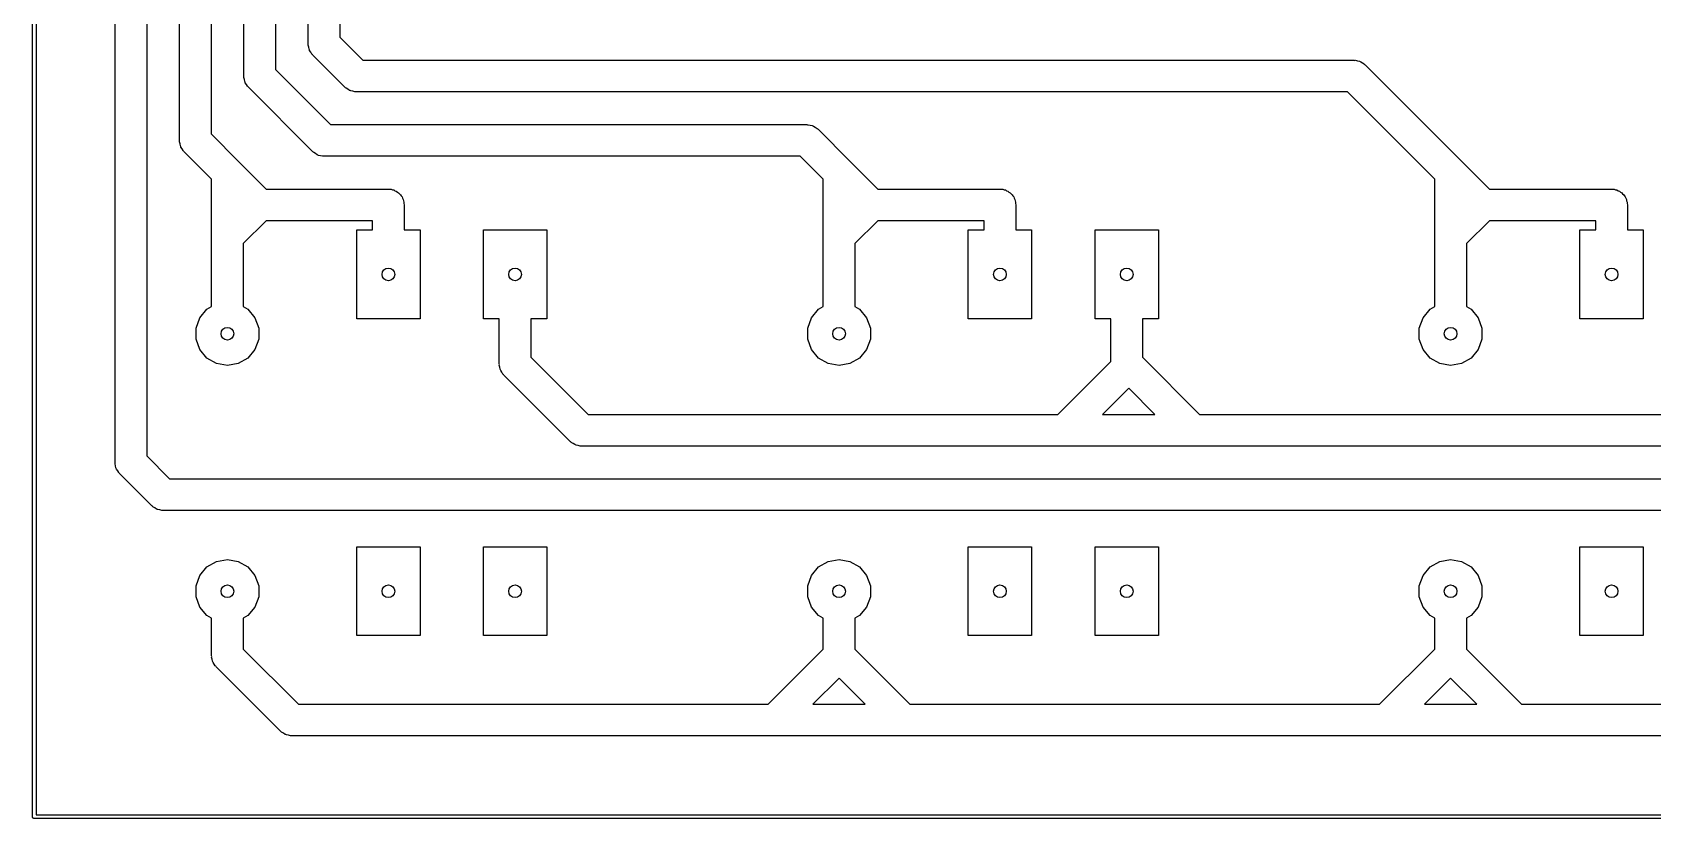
# Model space of a CAD drawing. Extents: x 28 to 132, y -102 to -29.
# Drawn here: x 27.9 to 91.8, y -101.7 to -70.7 of the extents above; entities that cross this region are included whole.
import ezdxf

# ---------------------------------------------------------------- set-up
doc = ezdxf.new("R2010")
doc.units = 0
doc.header["$MEASUREMENT"] = 0
doc.layers.add('BLACK', color=7, linetype='CONTINUOUS')

msp = doc.modelspace()

# ---------------------------------------------------------------- linework, layer by layer
at = {"layer": 'Black'}
for p, q in [((27.865, -101.6), (27.865, -29.21)), ((28.015, -29.285), (28.015, -101.525)), ((31.125, -87.63), (31.125, -38.1)), ((32.375, -38.3589), (32.375, -87.3711)), ((33.665, -74.93), (33.665, -39.37)), ((34.915, -39.6289), (34.915, -74.6711)), ((36.205, -72.39), (36.205, -40.64)), ((37.455, -40.8989), (37.455, -72.1311)), ((38.745, -71.12), (38.745, -41.91)), ((39.995, -42.1689), (39.995, -70.8611)), ((39.995, -70.8611), (40.8989, -71.765)), ((38.7498, -71.1471), (38.745, -71.12)), ((38.7474, -71.1745), (38.7498, -71.1471)), ((38.7685, -71.2534), (38.7474, -71.1745)), ((38.7827, -71.3338), (38.7685, -71.2534)), ((38.7964, -71.3576), (38.7827, -71.3338)), ((38.8036, -71.3841), (38.7964, -71.3576)), ((38.8504, -71.451), (38.8036, -71.3841)), ((38.8912, -71.5217), (38.8504, -71.451)), ((38.9123, -71.5394), (38.8912, -71.5217)), ((38.9281, -71.5619), (38.9123, -71.5394)), ((40.1981, -72.8319), (38.9281, -71.5619)), ((37.455, -72.1311), (39.6289, -74.305)), ((40.8989, -71.765), (80.01, -71.765)), ((80.01, -71.765), (80.0371, -71.7698)), ((80.0371, -71.7698), (80.0645, -71.7674)), ((80.0645, -71.7674), (80.1434, -71.7885)), ((80.1434, -71.7885), (80.2238, -71.8027)), ((80.2238, -71.8027), (80.2476, -71.8164)), ((80.2476, -71.8164), (80.2741, -71.8236)), ((80.2741, -71.8236), (80.341, -71.8704)), ((80.341, -71.8704), (80.4117, -71.9112)), ((80.4117, -71.9112), (80.4294, -71.9323)), ((80.4294, -71.9323), (80.4519, -71.9481)), ((80.4519, -71.9481), (84.2619, -75.7581)), ((36.2098, -72.4171), (36.205, -72.39)), ((36.2074, -72.4445), (36.2098, -72.4171)), ((36.2285, -72.5234), (36.2074, -72.4445)), ((36.2427, -72.6038), (36.2285, -72.5234)), ((36.2564, -72.6276), (36.2427, -72.6038)), ((36.2636, -72.6541), (36.2564, -72.6276)), ((36.3104, -72.721), (36.2636, -72.6541)), ((36.3512, -72.7917), (36.3104, -72.721)), ((36.3723, -72.8094), (36.3512, -72.7917)), ((36.3881, -72.8319), (36.3723, -72.8094)), ((38.9281, -75.3719), (36.3881, -72.8319)), ((40.2206, -72.8477), (40.1981, -72.8319)), ((40.2383, -72.8688), (40.2206, -72.8477)), ((40.309, -72.9096), (40.2383, -72.8688)), ((40.3759, -72.9564), (40.309, -72.9096)), ((40.4024, -72.9636), (40.3759, -72.9564)), ((40.4262, -72.9773), (40.4024, -72.9636)), ((40.5066, -72.9915), (40.4262, -72.9773)), ((40.5855, -73.0126), (40.5066, -72.9915)), ((40.6129, -73.0102), (40.5855, -73.0126)), ((40.64, -73.015), (40.6129, -73.0102)), ((79.7511, -73.015), (40.64, -73.015)), ((83.195, -76.4589), (79.7511, -73.015)), ((34.915, -74.6711), (36.0019, -75.7581)), ((39.6289, -74.305), (58.42, -74.305)), ((58.42, -74.305), (58.4471, -74.3098)), ((58.4471, -74.3098), (58.4745, -74.3074)), ((58.4745, -74.3074), (58.5534, -74.3285)), ((58.5534, -74.3285), (58.6338, -74.3427)), ((58.6338, -74.3427), (58.6576, -74.3564)), ((58.6576, -74.3564), (58.6841, -74.3636)), ((58.6841, -74.3636), (58.751, -74.4104)), ((58.751, -74.4104), (58.8217, -74.4512)), ((58.8217, -74.4512), (58.8394, -74.4723)), ((58.8394, -74.4723), (58.8619, -74.4881)), ((58.8619, -74.4881), (60.1319, -75.7581)), ((33.6698, -74.9571), (33.665, -74.93)), ((33.6674, -74.9845), (33.6698, -74.9571)), ((33.6885, -75.0634), (33.6674, -74.9845)), ((33.7027, -75.1438), (33.6885, -75.0634)), ((33.7164, -75.1676), (33.7027, -75.1438)), ((33.7236, -75.1941), (33.7164, -75.1676)), ((33.7704, -75.261), (33.7236, -75.1941)), ((33.8112, -75.3317), (33.7704, -75.261)), ((33.8323, -75.3494), (33.8112, -75.3317)), ((33.8481, -75.3719), (33.8323, -75.3494)), ((34.935, -76.4589), (33.8481, -75.3719)), ((38.9506, -75.3877), (38.9281, -75.3719)), ((38.9683, -75.4088), (38.9506, -75.3877)), ((39.039, -75.4496), (38.9683, -75.4088)), ((36.0019, -75.7581), (37.0889, -76.845)), ((39.1059, -75.4964), (39.039, -75.4496)), ((39.1324, -75.5036), (39.1059, -75.4964)), ((39.1562, -75.5173), (39.1324, -75.5036)), ((39.2367, -75.5315), (39.1562, -75.5173)), ((39.3155, -75.5526), (39.2367, -75.5315)), ((39.3429, -75.5502), (39.3155, -75.5526)), ((39.37, -75.555), (39.3429, -75.5502)), ((58.1611, -75.555), (39.37, -75.555)), ((59.065, -76.4589), (58.1611, -75.555)), ((60.1319, -75.7581), (61.2189, -76.845)), ((84.2619, -75.7581), (85.3489, -76.845)), ((34.935, -78.74), (34.935, -76.4589)), ((59.065, -78.74), (59.065, -76.4589)), ((83.195, -78.74), (83.195, -76.4589)), ((37.0889, -76.845), (41.91, -76.845)), ((41.91, -76.845), (41.9638, -76.8545)), ((41.9638, -76.8545), (42.0185, -76.8545)), ((42.0185, -76.8545), (42.0699, -76.8732)), ((42.0699, -76.8732), (42.1238, -76.8827)), ((42.1238, -76.8827), (42.1711, -76.91)), ((42.1711, -76.91), (42.2225, -76.9287)), ((42.2225, -76.9287), (42.2644, -76.9639)), ((42.2644, -76.9639), (42.3117, -76.9912)), ((42.3117, -76.9912), (42.3469, -77.0331)), ((42.3469, -77.0331), (42.3888, -77.0683)), ((42.3888, -77.0683), (42.4161, -77.1156)), ((42.4161, -77.1156), (42.4513, -77.1575)), ((42.4513, -77.1575), (42.47, -77.2089)), ((42.47, -77.2089), (42.4973, -77.2562)), ((42.4973, -77.2562), (42.5068, -77.3101)), ((42.5068, -77.3101), (42.5255, -77.3615)), ((61.2189, -76.845), (66.04, -76.845)), ((66.04, -76.845), (66.0938, -76.8545)), ((66.0938, -76.8545), (66.1485, -76.8545)), ((66.1485, -76.8545), (66.1999, -76.8732)), ((66.1999, -76.8732), (66.2538, -76.8827)), ((66.2538, -76.8827), (66.3011, -76.91)), ((66.3011, -76.91), (66.3525, -76.9287)), ((66.3525, -76.9287), (66.3944, -76.9639)), ((66.3944, -76.9639), (66.4417, -76.9912)), ((66.4417, -76.9912), (66.4769, -77.0331)), ((66.4769, -77.0331), (66.5188, -77.0683)), ((66.5188, -77.0683), (66.5461, -77.1156)), ((66.5461, -77.1156), (66.5813, -77.1575)), ((66.5813, -77.1575), (66.6, -77.2089)), ((66.6, -77.2089), (66.6273, -77.2562)), ((66.6273, -77.2562), (66.6368, -77.3101)), ((66.6368, -77.3101), (66.6555, -77.3615)), ((85.3489, -76.845), (90.17, -76.845)), ((90.17, -76.845), (90.2238, -76.8545)), ((90.2238, -76.8545), (90.2785, -76.8545)), ((90.2785, -76.8545), (90.3299, -76.8732)), ((90.3299, -76.8732), (90.3838, -76.8827)), ((90.3838, -76.8827), (90.4311, -76.91)), ((90.4311, -76.91), (90.4825, -76.9287)), ((90.4825, -76.9287), (90.5244, -76.9639)), ((90.5244, -76.9639), (90.5717, -76.9912)), ((90.5717, -76.9912), (90.6069, -77.0331)), ((90.6069, -77.0331), (90.6488, -77.0683)), ((90.6488, -77.0683), (90.6761, -77.1156)), ((90.6761, -77.1156), (90.7113, -77.1575)), ((90.7113, -77.1575), (90.73, -77.2089)), ((90.73, -77.2089), (90.7573, -77.2562)), ((90.7573, -77.2562), (90.7668, -77.3101)), ((90.7668, -77.3101), (90.7855, -77.3615)), ((42.5255, -77.3615), (42.5255, -77.4162)), ((42.5255, -77.4162), (42.535, -77.47)), ((42.535, -77.47), (42.535, -78.46)), ((66.6555, -77.3615), (66.6555, -77.4162)), ((66.6555, -77.4162), (66.665, -77.47)), ((66.665, -77.47), (66.665, -78.46)), ((90.7855, -77.3615), (90.7855, -77.4162)), ((90.7855, -77.4162), (90.795, -77.47)), ((90.795, -77.47), (90.795, -78.46)), ((37.0889, -78.095), (36.185, -78.9989)), ((41.285, -78.095), (37.0889, -78.095)), ((40.66, -81.96), (40.66, -78.46)), ((40.66, -78.46), (41.285, -78.46)), ((41.285, -78.46), (41.285, -78.095)), ((42.535, -78.46), (43.16, -78.46)), ((43.16, -78.46), (43.16, -81.96)), ((45.66, -81.96), (45.66, -78.46)), ((45.66, -78.46), (48.16, -78.46)), ((48.16, -78.46), (48.16, -81.96)), ((61.2189, -78.095), (60.315, -78.9989)), ((65.415, -78.095), (61.2189, -78.095)), ((64.79, -81.96), (64.79, -78.46)), ((64.79, -78.46), (65.415, -78.46)), ((65.415, -78.46), (65.415, -78.095)), ((66.665, -78.46), (67.29, -78.46)), ((67.29, -78.46), (67.29, -81.96)), ((69.79, -81.96), (69.79, -78.46)), ((69.79, -78.46), (72.29, -78.46)), ((72.29, -78.46), (72.29, -81.96)), ((85.3489, -78.095), (84.445, -78.9989)), ((89.545, -78.095), (85.3489, -78.095)), ((88.92, -81.96), (88.92, -78.46)), ((88.92, -78.46), (89.545, -78.46)), ((89.545, -78.46), (89.545, -78.095)), ((90.795, -78.46), (91.42, -78.46)), ((91.42, -78.46), (91.42, -81.96)), ((34.935, -81.484), (34.935, -78.74)), ((36.185, -78.9989), (36.185, -81.484)), ((59.065, -80.01), (59.065, -78.74)), ((60.315, -78.9989), (60.315, -80.01)), ((83.195, -81.484), (83.195, -78.74)), ((84.445, -78.9989), (84.445, -81.484)), ((59.065, -81.484), (59.065, -80.01)), ((60.315, -80.01), (60.315, -81.484)), ((34.4733, -81.9226), (34.7534, -81.5888)), ((34.7534, -81.5888), (34.935, -81.484)), ((36.185, -81.484), (36.3666, -81.5888)), ((36.3666, -81.5888), (36.6467, -81.9226)), ((58.6033, -81.9226), (58.8834, -81.5888)), ((58.8834, -81.5888), (59.065, -81.484)), ((60.315, -81.484), (60.4966, -81.5888)), ((60.4966, -81.5888), (60.7767, -81.9226)), ((82.7333, -81.9226), (83.0134, -81.5888)), ((83.0134, -81.5888), (83.195, -81.484)), ((84.445, -81.484), (84.6266, -81.5888)), ((84.6266, -81.5888), (84.9067, -81.9226)), ((34.3243, -82.3321), (34.4733, -81.9226)), ((34.3243, -82.7679), (34.3243, -82.3321)), ((36.6467, -81.9226), (36.7957, -82.3321)), ((36.7957, -82.3321), (36.7957, -82.7679)), ((43.16, -81.96), (40.66, -81.96)), ((46.285, -81.96), (45.66, -81.96)), ((46.285, -83.74), (46.285, -81.96)), ((48.16, -81.96), (47.535, -81.96)), ((47.535, -81.96), (47.535, -83.4811)), ((58.4543, -82.3321), (58.6033, -81.9226)), ((58.4543, -82.7679), (58.4543, -82.3321)), ((60.7767, -81.9226), (60.9257, -82.3321)), ((60.9257, -82.3321), (60.9257, -82.7679)), ((67.29, -81.96), (64.79, -81.96)), ((70.415, -81.96), (69.79, -81.96)), ((70.415, -83.6411), (70.415, -81.96)), ((72.29, -81.96), (71.665, -81.96)), ((71.665, -81.96), (71.665, -83.4811)), ((82.5843, -82.3321), (82.7333, -81.9226)), ((82.5843, -82.7679), (82.5843, -82.3321)), ((84.9067, -81.9226), (85.0557, -82.3321)), ((85.0557, -82.3321), (85.0557, -82.7679)), ((91.42, -81.96), (88.92, -81.96)), ((34.4733, -83.1774), (34.3243, -82.7679)), ((36.7957, -82.7679), (36.6467, -83.1774)), ((58.6033, -83.1774), (58.4543, -82.7679)), ((60.9257, -82.7679), (60.7767, -83.1774)), ((82.7333, -83.1774), (82.5843, -82.7679)), ((85.0557, -82.7679), (84.9067, -83.1774)), ((34.7534, -83.5112), (34.4733, -83.1774)), ((35.1308, -83.7291), (34.7534, -83.5112)), ((35.56, -83.8048), (35.1308, -83.7291)), ((35.9892, -83.7291), (35.56, -83.8048)), ((36.3666, -83.5112), (35.9892, -83.7291)), ((36.6467, -83.1774), (36.3666, -83.5112)), ((46.2898, -83.7671), (46.285, -83.74)), ((47.535, -83.4811), (49.7889, -85.735)), ((58.8834, -83.5112), (58.6033, -83.1774)), ((59.2608, -83.7291), (58.8834, -83.5112)), ((59.69, -83.8048), (59.2608, -83.7291)), ((60.1192, -83.7291), (59.69, -83.8048)), ((60.4966, -83.5112), (60.1192, -83.7291)), ((60.7767, -83.1774), (60.4966, -83.5112)), ((68.3211, -85.735), (70.415, -83.6411)), ((71.665, -83.4811), (73.9189, -85.735)), ((83.0134, -83.5112), (82.7333, -83.1774)), ((83.3908, -83.7291), (83.0134, -83.5112)), ((83.82, -83.8048), (83.3908, -83.7291)), ((84.2492, -83.7291), (83.82, -83.8048)), ((84.6266, -83.5112), (84.2492, -83.7291)), ((84.9067, -83.1774), (84.6266, -83.5112)), ((46.2874, -83.7945), (46.2898, -83.7671)), ((46.3085, -83.8734), (46.2874, -83.7945)), ((46.3227, -83.9538), (46.3085, -83.8734)), ((46.3364, -83.9776), (46.3227, -83.9538)), ((46.3436, -84.0041), (46.3364, -83.9776)), ((46.3904, -84.071), (46.3436, -84.0041)), ((46.4312, -84.1417), (46.3904, -84.071)), ((46.4523, -84.1594), (46.4312, -84.1417)), ((46.4681, -84.1819), (46.4523, -84.1594)), ((49.0881, -86.8019), (46.4681, -84.1819)), ((71.12, -84.7039), (70.0889, -85.735)), ((72.1511, -85.735), (71.12, -84.7039)), ((49.7889, -85.735), (67.31, -85.735)), ((67.31, -85.735), (68.3211, -85.735)), ((70.0889, -85.735), (72.1511, -85.735)), ((73.9189, -85.735), (76.2, -85.735)), ((76.2, -85.735), (92.4511, -85.735)), ((49.1106, -86.8177), (49.0881, -86.8019)), ((49.1283, -86.8388), (49.1106, -86.8177)), ((49.199, -86.8796), (49.1283, -86.8388)), ((49.2659, -86.9264), (49.199, -86.8796)), ((49.2924, -86.9336), (49.2659, -86.9264)), ((49.3162, -86.9473), (49.2924, -86.9336)), ((32.375, -87.3711), (33.2789, -88.275)), ((49.3967, -86.9615), (49.3162, -86.9473)), ((49.4755, -86.9826), (49.3967, -86.9615)), ((49.5029, -86.9802), (49.4755, -86.9826)), ((49.53, -86.985), (49.5029, -86.9802)), ((67.31, -86.985), (49.53, -86.985)), ((73.66, -86.985), (67.31, -86.985)), ((76.2, -86.985), (73.66, -86.985)), ((92.71, -86.985), (76.2, -86.985)), ((31.1298, -87.6571), (31.125, -87.63)), ((31.1274, -87.6845), (31.1298, -87.6571)), ((31.1485, -87.7634), (31.1274, -87.6845)), ((31.1627, -87.8438), (31.1485, -87.7634)), ((31.1764, -87.8676), (31.1627, -87.8438)), ((31.1836, -87.8941), (31.1764, -87.8676)), ((31.2304, -87.961), (31.1836, -87.8941)), ((31.2712, -88.0317), (31.2304, -87.961)), ((31.2923, -88.0494), (31.2712, -88.0317)), ((31.3081, -88.0719), (31.2923, -88.0494)), ((32.5781, -89.3419), (31.3081, -88.0719)), ((33.2789, -88.275), (124.201, -88.275)), ((32.6006, -89.3577), (32.5781, -89.3419)), ((32.6183, -89.3788), (32.6006, -89.3577)), ((32.689, -89.4196), (32.6183, -89.3788)), ((32.7559, -89.4664), (32.689, -89.4196)), ((32.7824, -89.4736), (32.7559, -89.4664)), ((32.8062, -89.4873), (32.7824, -89.4736)), ((32.8866, -89.5015), (32.8062, -89.4873)), ((32.9655, -89.5226), (32.8866, -89.5015)), ((32.9929, -89.5202), (32.9655, -89.5226)), ((33.02, -89.525), (32.9929, -89.5202)), ((124.46, -89.525), (33.02, -89.525)), ((40.66, -94.46), (40.66, -90.96)), ((40.66, -90.96), (43.16, -90.96)), ((43.16, -90.96), (43.16, -94.46)), ((45.66, -94.46), (45.66, -90.96)), ((45.66, -90.96), (48.16, -90.96)), ((48.16, -90.96), (48.16, -94.46)), ((64.79, -94.46), (64.79, -90.96)), ((64.79, -90.96), (67.29, -90.96)), ((67.29, -90.96), (67.29, -94.46)), ((69.79, -94.46), (69.79, -90.96)), ((69.79, -90.96), (72.29, -90.96)), ((72.29, -90.96), (72.29, -94.46)), ((88.92, -94.46), (88.92, -90.96)), ((88.92, -90.96), (91.42, -90.96)), ((91.42, -90.96), (91.42, -94.46)), ((34.4733, -92.0826), (34.7534, -91.7488)), ((34.7534, -91.7488), (35.1308, -91.5309)), ((35.1308, -91.5309), (35.56, -91.4552)), ((35.56, -91.4552), (35.9892, -91.5309)), ((35.9892, -91.5309), (36.3666, -91.7488)), ((36.3666, -91.7488), (36.6467, -92.0826)), ((58.6033, -92.0826), (58.8834, -91.7488)), ((58.8834, -91.7488), (59.2608, -91.5309)), ((59.2608, -91.5309), (59.69, -91.4552)), ((59.69, -91.4552), (60.1192, -91.5309)), ((60.1192, -91.5309), (60.4966, -91.7488)), ((60.4966, -91.7488), (60.7767, -92.0826)), ((82.7333, -92.0826), (83.0134, -91.7488)), ((83.0134, -91.7488), (83.3908, -91.5309)), ((83.3908, -91.5309), (83.82, -91.4552)), ((83.82, -91.4552), (84.2492, -91.5309)), ((84.2492, -91.5309), (84.6266, -91.7488)), ((84.6266, -91.7488), (84.9067, -92.0826)), ((34.3243, -92.4921), (34.4733, -92.0826)), ((34.3243, -92.9279), (34.3243, -92.4921)), ((36.6467, -92.0826), (36.7957, -92.4921)), ((36.7957, -92.4921), (36.7957, -92.9279)), ((58.4543, -92.4921), (58.6033, -92.0826)), ((58.4543, -92.9279), (58.4543, -92.4921)), ((60.7767, -92.0826), (60.9257, -92.4921)), ((60.9257, -92.4921), (60.9257, -92.9279)), ((82.5843, -92.4921), (82.7333, -92.0826)), ((82.5843, -92.9279), (82.5843, -92.4921)), ((84.9067, -92.0826), (85.0557, -92.4921)), ((85.0557, -92.4921), (85.0557, -92.9279)), ((34.4733, -93.3374), (34.3243, -92.9279)), ((36.7957, -92.9279), (36.6467, -93.3374)), ((58.6033, -93.3374), (58.4543, -92.9279)), ((60.9257, -92.9279), (60.7767, -93.3374)), ((82.7333, -93.3374), (82.5843, -92.9279)), ((85.0557, -92.9279), (84.9067, -93.3374)), ((34.7534, -93.6712), (34.4733, -93.3374)), ((34.935, -93.776), (34.7534, -93.6712)), ((34.935, -95.25), (34.935, -93.776)), ((36.3666, -93.6712), (36.185, -93.776)), ((36.185, -93.776), (36.185, -94.9911)), ((36.6467, -93.3374), (36.3666, -93.6712)), ((58.8834, -93.6712), (58.6033, -93.3374)), ((59.065, -93.776), (58.8834, -93.6712)), ((59.065, -94.9911), (59.065, -93.776)), ((60.4966, -93.6712), (60.315, -93.776)), ((60.315, -93.776), (60.315, -94.9911)), ((60.7767, -93.3374), (60.4966, -93.6712)), ((83.0134, -93.6712), (82.7333, -93.3374)), ((83.195, -93.776), (83.0134, -93.6712)), ((83.195, -94.9911), (83.195, -93.776)), ((84.6266, -93.6712), (84.445, -93.776)), ((84.445, -93.776), (84.445, -94.9911)), ((84.9067, -93.3374), (84.6266, -93.6712)), ((43.16, -94.46), (40.66, -94.46)), ((48.16, -94.46), (45.66, -94.46)), ((67.29, -94.46), (64.79, -94.46)), ((72.29, -94.46), (69.79, -94.46)), ((91.42, -94.46), (88.92, -94.46)), ((36.185, -94.9911), (38.3589, -97.165)), ((56.8911, -97.165), (59.065, -94.9911)), ((60.315, -94.9911), (62.4889, -97.165)), ((81.0211, -97.165), (83.195, -94.9911)), ((84.445, -94.9911), (86.6189, -97.165)), ((34.9398, -95.2771), (34.935, -95.25)), ((34.9374, -95.3045), (34.9398, -95.2771)), ((34.9585, -95.3834), (34.9374, -95.3045)), ((34.9727, -95.4638), (34.9585, -95.3834)), ((34.9864, -95.4876), (34.9727, -95.4638)), ((34.9936, -95.5141), (34.9864, -95.4876)), ((35.0404, -95.581), (34.9936, -95.5141)), ((35.0812, -95.6517), (35.0404, -95.581)), ((35.1023, -95.6694), (35.0812, -95.6517)), ((35.1181, -95.6919), (35.1023, -95.6694)), ((37.6581, -98.2319), (35.1181, -95.6919)), ((59.69, -96.1339), (58.6589, -97.165)), ((60.7211, -97.165), (59.69, -96.1339)), ((83.82, -96.1339), (82.7889, -97.165)), ((84.8511, -97.165), (83.82, -96.1339)), ((38.3589, -97.165), (56.8911, -97.165)), ((58.6589, -97.165), (60.7211, -97.165)), ((62.4889, -97.165), (80.01, -97.165)), ((80.01, -97.165), (81.0211, -97.165)), ((82.7889, -97.165), (84.8511, -97.165)), ((86.6189, -97.165), (87.63, -97.165)), ((87.63, -97.165), (104.14, -97.165)), ((37.6806, -98.2477), (37.6581, -98.2319)), ((37.6983, -98.2688), (37.6806, -98.2477)), ((37.769, -98.3096), (37.6983, -98.2688)), ((37.8359, -98.3564), (37.769, -98.3096)), ((37.8624, -98.3636), (37.8359, -98.3564)), ((37.8862, -98.3773), (37.8624, -98.3636)), ((37.9667, -98.3915), (37.8862, -98.3773)), ((38.0455, -98.4126), (37.9667, -98.3915)), ((38.0729, -98.4102), (38.0455, -98.4126)), ((38.1, -98.415), (38.0729, -98.4102)), ((57.15, -98.415), (38.1, -98.415)), ((62.23, -98.415), (57.15, -98.415)), ((80.01, -98.415), (62.23, -98.415)), ((81.28, -98.415), (80.01, -98.415)), ((86.36, -98.415), (81.28, -98.415)), ((87.63, -98.415), (86.36, -98.415)), ((104.14, -98.415), (87.63, -98.415)), ((27.8661, -101.606), (27.865, -101.6)), ((27.8661, -101.613), (27.8661, -101.606)), ((27.8684, -101.619), (27.8661, -101.613)), ((27.8695, -101.626), (27.8684, -101.619)), ((27.8728, -101.631), (27.8695, -101.626)), ((27.875, -101.637), (27.8728, -101.631)), ((27.8793, -101.643), (27.875, -101.637)), ((28.015, -101.525), (132.005, -101.525)), ((27.8825, -101.648), (27.8793, -101.643)), ((27.8876, -101.652), (27.8825, -101.648)), ((27.8918, -101.657), (27.8876, -101.652)), ((27.8975, -101.661), (27.8918, -101.657)), ((27.9025, -101.665), (27.8975, -101.661)), ((27.9087, -101.667), (27.9025, -101.665)), ((27.9143, -101.67), (27.9087, -101.667)), ((27.9208, -101.672), (27.9143, -101.67)), ((27.927, -101.674), (27.9208, -101.672)), ((27.9335, -101.674), (27.927, -101.674)), ((27.94, -101.675), (27.9335, -101.674)), ((132.08, -101.675), (27.94, -101.675))]:
    msp.add_line(p, q, dxfattribs=at)
for centre in [(41.91, -80.21), (41.91, -80.21), (46.91, -80.21), (46.91, -80.21), (66.04, -80.21), (66.04, -80.21), (71.04, -80.21), (71.04, -80.21), (90.17, -80.21), (90.17, -80.21), (35.56, -82.55), (35.56, -82.55), (59.69, -82.55), (59.69, -82.55), (83.82, -82.55), (83.82, -82.55), (35.56, -92.71), (35.56, -92.71), (41.91, -92.71), (41.91, -92.71), (46.91, -92.71), (46.91, -92.71), (59.69, -92.71), (59.69, -92.71), (66.04, -92.71), (66.04, -92.71), (71.04, -92.71), (71.04, -92.71), (83.82, -92.71), (83.82, -92.71), (90.17, -92.71), (90.17, -92.71)]:
    msp.add_circle(centre, 0.25, dxfattribs=at)

doc.saveas('drawing.dxf')
